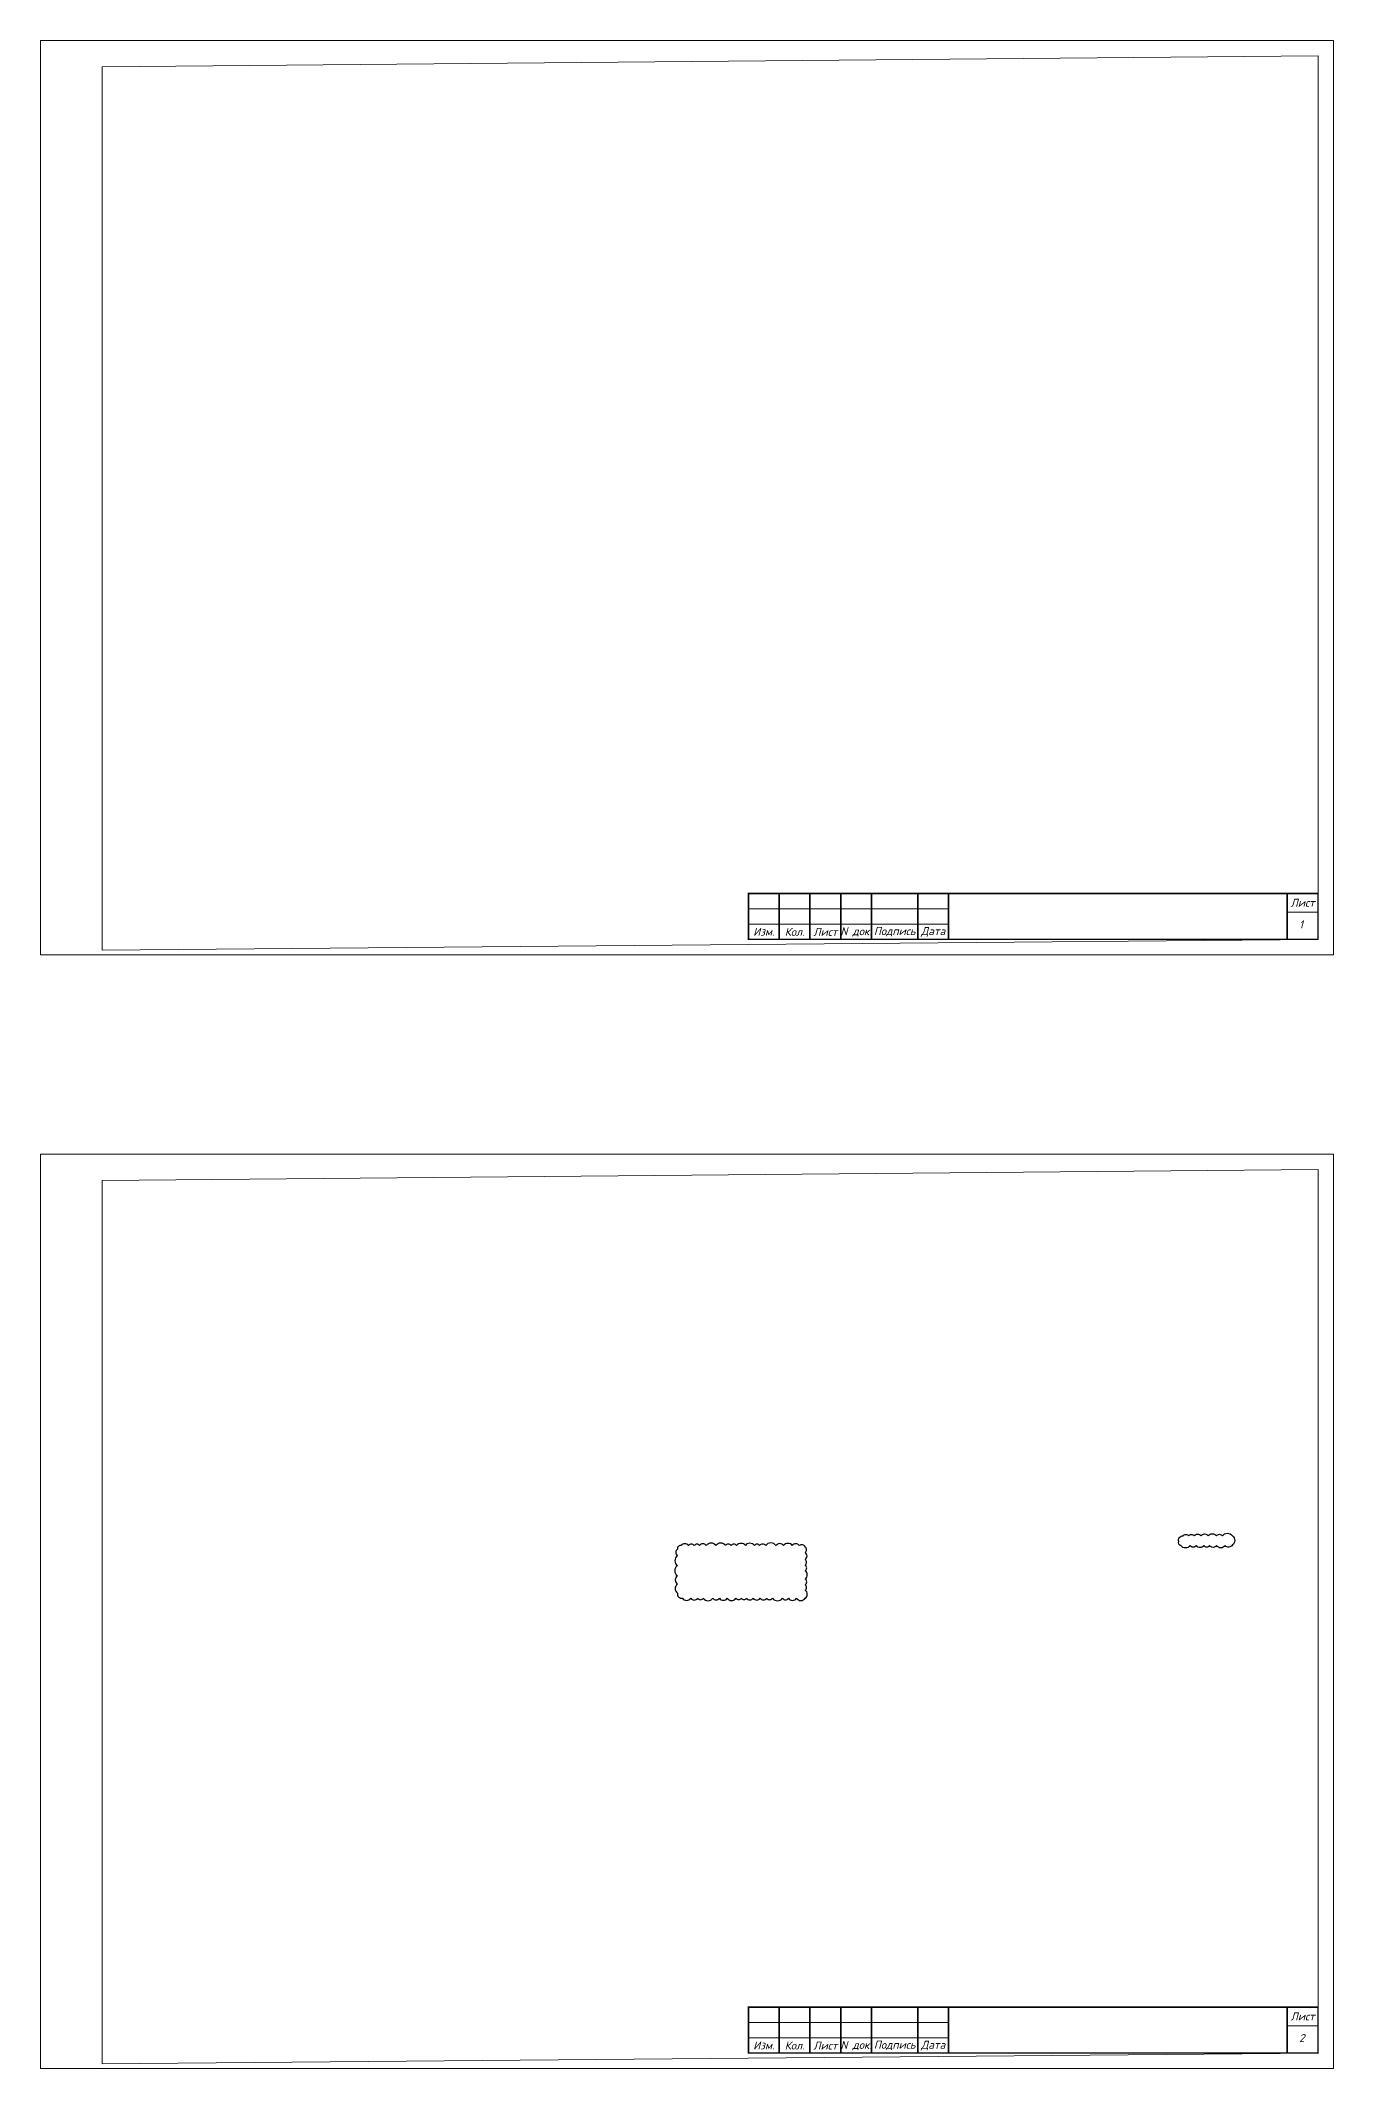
# Model space of a CAD drawing. Header units: millimetres. Extents: x -455656 to 9247092, y 0 to 412358.
# Drawn here: x -455656 to -413655, y 320622 to 386501 of the extents above; entities that cross this region are included whole.
import ezdxf

# ---------------------------------------------------------------- set-up
doc = ezdxf.new("R2010")
doc.units = ezdxf.units.MM
doc.header["$MEASUREMENT"] = 0
doc.layers.get('0').update_dxf_attribs({"color": 250, "lineweight": 9})
doc.layers.add('STAMP', color=250, linetype='Continuous', lineweight=18)
doc.layers.add('Радиаторы', color=250, linetype='Continuous', lineweight=9)
doc.styles.add('Вектор 5.0', font='isocpeui.ttf', dxfattribs={"height": 5})

msp = doc.modelspace()

# ---------------------------------------------------------------- linework, layer by layer
at = {"lineweight": 0}
for points in [[(-455656.5, 356801), (-413656.5, 356801), (-413656.5, 386501), (-455656.5, 386501)], [(-455655.2, 356801.1), (-413655.2, 356801.1), (-413655.2, 386501.1), (-455655.2, 386501.1)], [(-453656.5, 385651), (-414156.5, 386001), (-414156.5, 357301), (-453656.5, 356951)], [(-453655.2, 385651.1), (-414155.2, 386001.1), (-414155.2, 357301.1), (-453655.2, 356951.1)], [(-455656.5, 320622), (-413656.5, 320622), (-413656.5, 350322), (-455656.5, 350322)], [(-455655.2, 320622.1), (-413655.2, 320622.1), (-413655.2, 350322.1), (-455655.2, 350322.1)], [(-453656.5, 349472), (-414156.5, 349822), (-414156.5, 321122), (-453656.5, 320772)], [(-453655.2, 349472.1), (-414155.2, 349822.1), (-414155.2, 321122.1), (-453655.2, 320772.1)]]:
    msp.add_lwpolyline(points, close=True, dxfattribs=at)
at = {"layer": 'STAMP', "lineweight": 35}
for p, q in [((-431660.5, 358794.4), (-431663, 357301.1)), ((-430660.3, 358794.4), (-430660.3, 357301.1)), ((-429660.1, 358794.4), (-429662.6, 357301.1)), ((-428659.8, 358794.4), (-428659.8, 357301.1)), ((-427159.5, 358794.4), (-427159.5, 357301.1)), ((-426159.3, 358794.4), (-426159.3, 357301.1)), ((-415156.7, 358794.4), (-415156.7, 357301.1)), ((-431660.5, 322615.4), (-431663, 321122.1)), ((-430660.3, 322615.4), (-430660.3, 321122.1)), ((-429660.1, 322615.4), (-429662.6, 321122.1)), ((-428659.8, 322615.4), (-428659.8, 321122.1)), ((-427159.5, 322615.4), (-427159.5, 321122.1)), ((-426159.3, 322615.4), (-426159.3, 321122.1)), ((-415156.7, 322615.4), (-415156.7, 321122.1))]:
    msp.add_line(p, q, dxfattribs=at)
at = {"layer": 'STAMP', "lineweight": 13}
for p, q in [((-432660.7, 358294.3), (-426159.3, 358294.3)), ((-432660.7, 357794.2), (-426159.3, 357794.2)), ((-415138, 358188.8), (-414156.5, 358188.8)), ((-432660.7, 357294.1), (-426159.3, 357294.1)), ((-432660.7, 322115.3), (-426159.3, 322115.3)), ((-432660.7, 321615.2), (-426159.3, 321615.2)), ((-415138, 322009.8), (-414156.5, 322009.8)), ((-432660.7, 321115.1), (-426159.3, 321115.1))]:
    msp.add_line(p, q, dxfattribs=at)
at = {"layer": 'STAMP', "const_width": 50}
for points in [[(-432656.5, 357301.1), (-414156.5, 357301.1), (-414156.5, 358794.4), (-432656.5, 358794.4)], [(-432656.5, 321122.1), (-414156.5, 321122.1), (-414156.5, 322615.4), (-432656.5, 322615.4)]]:
    msp.add_lwpolyline(points, close=True, dxfattribs=at)
at = {"layer": 'Радиаторы', "color": 1, "lineweight": 30}
for points in [[(-416937.5, 337923.6, -0.5205671), (-416937.5, 337629.2, -0.5205671), (-417175.1, 337606.9, -0.5205671), (-417455.8, 337606.9, -0.5205671), (-417680, 337606.9, -0.5205671), (-417866.3, 337606.9, -0.5205671), (-418108.1, 337606.9, -0.5205671), (-418315.2, 337606.9, -0.5205671), (-418608.2, 337606.9, -0.5205671), (-418680.2, 337745.6, -0.5205671), (-418541.5, 337923.6, -0.5205671), (-418360.6, 337923.6, -0.5205671), (-418178, 337923.6, -0.5205671), (-417955.7, 337923.6, -0.5205671), (-417722.1, 337923.6, -0.5205671), (-417457.6, 337923.6, -0.5205671), (-417262.9, 337923.6, -0.5205671)], [(-430815.9, 335896.8, 0.5205671), (-430815.9, 336157, 0.5205671), (-430815.9, 336333.2, 0.5205671), (-430815.9, 336528.4, 0.5205671), (-430815.9, 336788.1, 0.5205671), (-430815.9, 336973.8, 0.5205671), (-430815.9, 337154.6, 0.5205671), (-430815.9, 337383.8, 0.5205671), (-430815.9, 337558.7, 0.5205671), (-431007.7, 337606.9, 0.5205671), (-431237.1, 337606.9, 0.5205671), (-431520.3, 337606.9, 0.5205671), (-431765.9, 337606.9, 0.5205671), (-432098.4, 337606.9, 0.5205671), (-432295.2, 337606.9, 0.5205671), (-432467.2, 337606.9, 0.5205671), (-432760.5, 337606.9, 0.5205671), (-433044.7, 337606.9, 0.5205671), (-433223.4, 337606.9, 0.5205671), (-433408.1, 337606.9, 0.5205671), (-433714.3, 337606.9, 0.5205671), (-434028.3, 337606.9, 0.5205671), (-434246.2, 337606.9, 0.5205671), (-434422.5, 337606.9, 0.5205671), (-434608.2, 337606.9, 0.5205671), (-434844.4, 337606.9, 0.5205671), (-434966.8, 337494.8, 0.5205671), (-434966.8, 337279.8, 0.5205671), (-434966.8, 336955.7, 0.5205671), (-434966.8, 336625, 0.5205671), (-434966.8, 336356.8, 0.5205671), (-434966.8, 336064.4, 0.5205671), (-434803.3, 335896.8, 0.5205671), (-434536.1, 335896.8, 0.5205671), (-434308.5, 335896.8, 0.5205671), (-434127.4, 335896.8, 0.5205671), (-433816.1, 335896.8, 0.5205671), (-433602.8, 335896.8, 0.5205671), (-433350.6, 335896.8, 0.5205671), (-433066.4, 335896.8, 0.5205671), (-432893, 335896.8, 0.5205671), (-432719.6, 335896.8, 0.5205671), (-432501.9, 335896.8, 0.5205671), (-432276.4, 335896.8, 0.5205671), (-432065.7, 335896.8, 0.5205671), (-431876.9, 335896.8, 0.5205671), (-431554.2, 335896.8, 0.5205671), (-431362.8, 335896.8, 0.5205671), (-431097.1, 335896.8, 0.5205671)]]:
    msp.add_lwpolyline(points, format="xyb", close=True, dxfattribs=at)

# ---------------------------------------------------------------- texts
at = {"layer": 'STAMP', "style": 'Вектор 5.0'}
for s, p in [('1', (-414770.2, 357659)), ('2', (-414770.2, 321480))]:
    msp.add_text(s, height=260, dxfattribs=at).set_placement(p)
at = {"layer": 'STAMP', "char_height": 260, "attachment_point": 5, "style": 'Вектор 5.0'}
for s, insert, width in [('Лист', (-414656.6, 358491.6), 1000.23), ('Изм.', (-432161.9, 357547.7), 997.734), ('Кол.', (-431161.2, 357544.1), 1001.901), ('Лист', (-430161, 357544.1), 998.558), ('N док.', (-429161.2, 357544.1), 1002.737), ('Подпись', (-427909.7, 357550.3), 1500.344), ('Дата', (-426659.4, 357544.1), 1000.23), ('Лист', (-414656.6, 322312.6), 1000.23), ('Изм.', (-432161.9, 321368.7), 997.734), ('Кол.', (-431161.2, 321365.1), 1001.901), ('Лист', (-430161, 321365.1), 998.558), ('N док.', (-429161.2, 321365.1), 1002.737), ('Подпись', (-427909.7, 321371.3), 1500.344), ('Дата', (-426659.4, 321365.1), 1000.23)]:
    msp.add_mtext(s, dxfattribs=dict(at, insert=insert, width=width))

doc.saveas('drawing.dxf')
